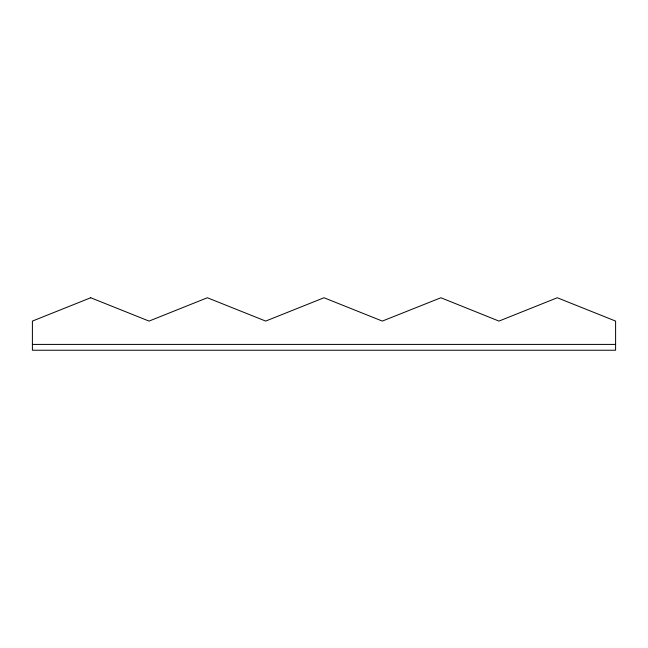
<?xml version="1.0" encoding="UTF-8"?>
<svg xmlns="http://www.w3.org/2000/svg" width="648" height="648" viewBox="0 0 648 648"><rect width="100%" height="100%" fill="white"/><g stroke="black" fill="none" stroke-linecap="round" stroke-linejoin="round"><path stroke-width="0.97" d="M32.4 344.412L615.6 344.412M90.72 297.756L32.4 321.084L32.4 350.244L615.6 350.244L615.6 321.084L557.28 297.756L498.96 321.084L440.907 297.756L382.32 321.084L324 297.756L265.68 321.084L207.36 297.756L149.04 321.084L90.72 297.756"/></g></svg>
